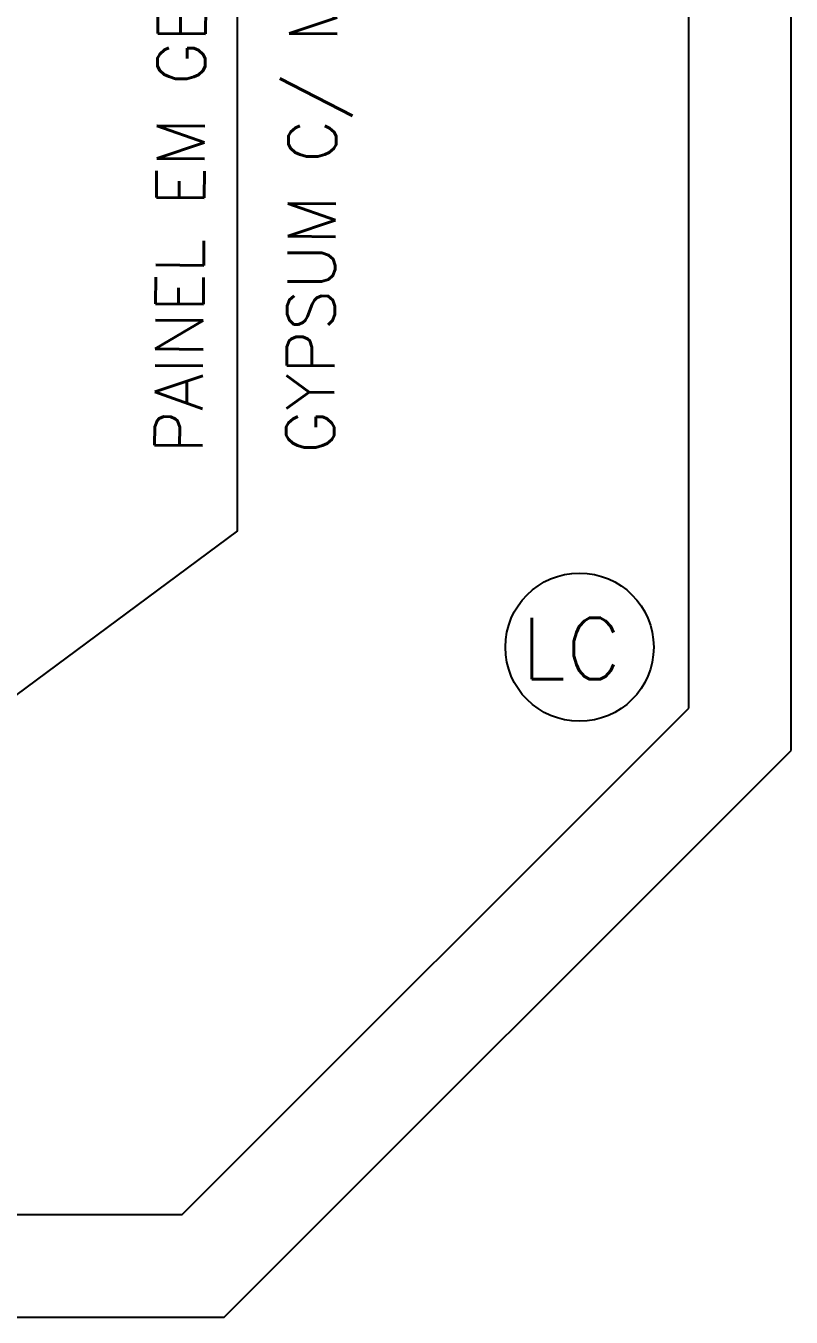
# Model space of a CAD drawing. Extents: x -36.1 to 57, y 1.4 to 46.9.
# Drawn here: x 6.247 to 7.367, y 2.067 to 3.958 of the extents above; entities that cross this region are included whole.
import ezdxf

# ---------------------------------------------------------------- set-up
doc = ezdxf.new("R2010")
doc.units = 0
doc.header["$LTSCALE"] = 0.02
for name, color, linetype in [('ACESSORIOS', 6, 'CONTINUOUS'), ('BLOCOS', 1, 'CONTINUOUS'), ('CODIGO', 6, 'CONTINUOUS'), ('COTAS', 6, 'CONTINUOUS'), ('DIVBIOMBO', 3, 'CONTINUOUS'), ('PAREDES', 7, 'CONTINUOUS')]:
    doc.layers.add(name, color=color, linetype=linetype)
doc.styles.add('COTAS', font='romans.shx', dxfattribs={"width": 0.75})
doc.styles.add('ROMANS', font='simplex.shx')

# ---------------------------------------------------------------- blocks, each defined once
blk = doc.blocks.new('LC')
at = {"layer": 'ACESSORIOS'}
blk.add_circle((0, 0), 0.1086, dxfattribs=at)
at = {"layer": 'CODIGO', "style": 'ROMANS'}
blk.add_text('LC', height=0.09, dxfattribs=at).set_placement((-0.0855, -0.047))

msp = doc.modelspace()

# ---------------------------------------------------------------- linework, layer by layer
at = {"layer": 'DIVBIOMBO'}
for q in [(6.5566, 5.622), (5.4201, 2.3766)]:
    msp.add_line((6.5566, 3.2184), q, dxfattribs=at)
at = {"layer": 'PAREDES'}
for p, q in [((7.2174, 2.9591), (7.2174, 7.4996)), ((7.3674, 2.8969), (7.3674, 7.4996)), ((6.4752, 2.2169), (7.2174, 2.9591)), ((6.5374, 2.0669), (7.3674, 2.8969)), ((6.4752, 2.2169), (5.9274, 2.2169)), ((5.9274, 2.0669), (6.5374, 2.0669))]:
    msp.add_line(p, q, dxfattribs=at)

# ---------------------------------------------------------------- block references
at = {"layer": 'BLOCOS'}
msp.add_blockref('LC', (7.0575, 3.0482), dxfattribs=at)

# ---------------------------------------------------------------- texts
at = {"layer": 'COTAS', "style": 'COTAS'}
for s, p in [('GYPSUM C/ MONTANTES ESTRUTURADOS', (6.6978, 3.3314)), ('PAINEL EM GESSO ACARTONADO', (6.5052, 3.3314))]:
    msp.add_text(s, height=0.07, rotation=89.5694, dxfattribs=at).set_placement(p)

doc.saveas('drawing.dxf')
